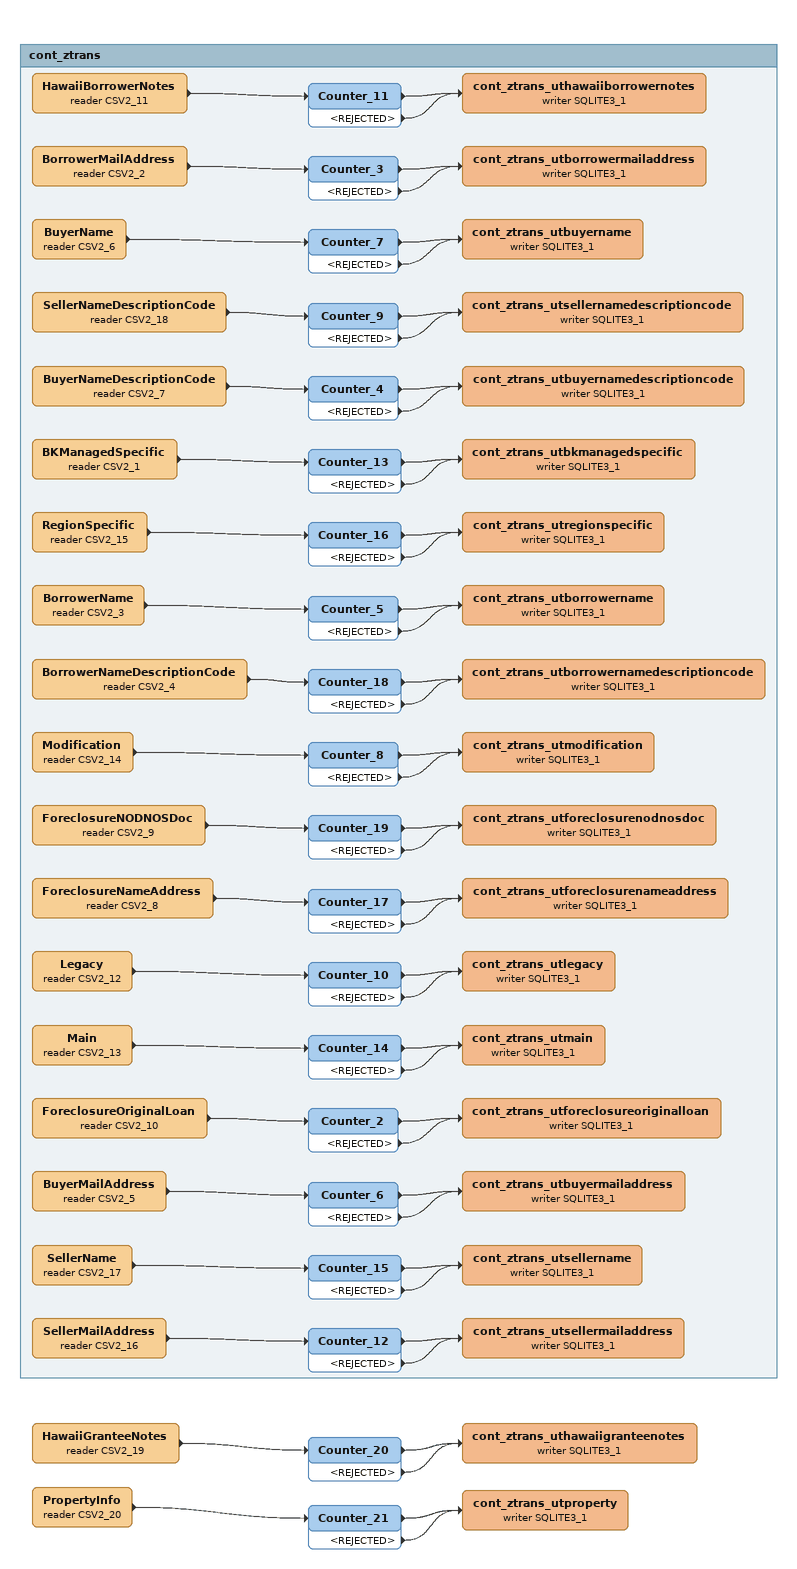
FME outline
PropertyInfo (reader CSV2_20)
    -> Counter_21
Counter_21
    -> cont_ztrans_utproperty (writer SQLITE3_1)
    <REJECTED> -> cont_ztrans_utproperty (writer SQLITE3_1)
cont_ztrans_utproperty (writer SQLITE3_1)
HawaiiGranteeNotes (reader CSV2_19)
    -> Counter_20
Counter_20
    -> cont_ztrans_uthawaiigranteenotes (writer SQLITE3_1)
    <REJECTED> -> cont_ztrans_uthawaiigranteenotes (writer SQLITE3_1)
cont_ztrans_uthawaiigranteenotes (writer SQLITE3_1)

Bookmark: cont_ztrans
HawaiiBorrowerNotes (reader CSV2_11)
    -> Counter_11
Counter_11
    -> cont_ztrans_uthawaiiborrowernotes (writer SQLITE3_1)
    <REJECTED> -> cont_ztrans_uthawaiiborrowernotes (writer SQLITE3_1)
cont_ztrans_uthawaiiborrowernotes (writer SQLITE3_1)
BorrowerMailAddress (reader CSV2_2)
    -> Counter_3
Counter_3
    -> cont_ztrans_utborrowermailaddress (writer SQLITE3_1)
    <REJECTED> -> cont_ztrans_utborrowermailaddress (writer SQLITE3_1)
cont_ztrans_utborrowermailaddress (writer SQLITE3_1)
BuyerName (reader CSV2_6)
    -> Counter_7
Counter_7
    -> cont_ztrans_utbuyername (writer SQLITE3_1)
    <REJECTED> -> cont_ztrans_utbuyername (writer SQLITE3_1)
cont_ztrans_utbuyername (writer SQLITE3_1)
SellerNameDescriptionCode (reader CSV2_18)
    -> Counter_9
Counter_9
    -> cont_ztrans_utsellernamedescriptioncode (writer SQLITE3_1)
    <REJECTED> -> cont_ztrans_utsellernamedescriptioncode (writer SQLITE3_1)
cont_ztrans_utsellernamedescriptioncode (writer SQLITE3_1)
BuyerNameDescriptionCode (reader CSV2_7)
    -> Counter_4
Counter_4
    -> cont_ztrans_utbuyernamedescriptioncode (writer SQLITE3_1)
    <REJECTED> -> cont_ztrans_utbuyernamedescriptioncode (writer SQLITE3_1)
cont_ztrans_utbuyernamedescriptioncode (writer SQLITE3_1)
BKManagedSpecific (reader CSV2_1)
    -> Counter_13
Counter_13
    -> cont_ztrans_utbkmanagedspecific (writer SQLITE3_1)
    <REJECTED> -> cont_ztrans_utbkmanagedspecific (writer SQLITE3_1)
cont_ztrans_utbkmanagedspecific (writer SQLITE3_1)
RegionSpecific (reader CSV2_15)
    -> Counter_16
Counter_16
    -> cont_ztrans_utregionspecific (writer SQLITE3_1)
    <REJECTED> -> cont_ztrans_utregionspecific (writer SQLITE3_1)
cont_ztrans_utregionspecific (writer SQLITE3_1)
BorrowerName (reader CSV2_3)
    -> Counter_5
Counter_5
    -> cont_ztrans_utborrowername (writer SQLITE3_1)
    <REJECTED> -> cont_ztrans_utborrowername (writer SQLITE3_1)
cont_ztrans_utborrowername (writer SQLITE3_1)
BorrowerNameDescriptionCode (reader CSV2_4)
    -> Counter_18
Counter_18
    -> cont_ztrans_utborrowernamedescriptioncode (writer SQLITE3_1)
    <REJECTED> -> cont_ztrans_utborrowernamedescriptioncode (writer SQLITE3_1)
cont_ztrans_utborrowernamedescriptioncode (writer SQLITE3_1)
Modification (reader CSV2_14)
    -> Counter_8
Counter_8
    -> cont_ztrans_utmodification (writer SQLITE3_1)
    <REJECTED> -> cont_ztrans_utmodification (writer SQLITE3_1)
cont_ztrans_utmodification (writer SQLITE3_1)
ForeclosureNODNOSDoc (reader CSV2_9)
    -> Counter_19
Counter_19
    -> cont_ztrans_utforeclosurenodnosdoc (writer SQLITE3_1)
    <REJECTED> -> cont_ztrans_utforeclosurenodnosdoc (writer SQLITE3_1)
cont_ztrans_utforeclosurenodnosdoc (writer SQLITE3_1)
ForeclosureNameAddress (reader CSV2_8)
    -> Counter_17
Counter_17
    -> cont_ztrans_utforeclosurenameaddress (writer SQLITE3_1)
    <REJECTED> -> cont_ztrans_utforeclosurenameaddress (writer SQLITE3_1)
cont_ztrans_utforeclosurenameaddress (writer SQLITE3_1)
Legacy (reader CSV2_12)
    -> Counter_10
Counter_10
    -> cont_ztrans_utlegacy (writer SQLITE3_1)
    <REJECTED> -> cont_ztrans_utlegacy (writer SQLITE3_1)
cont_ztrans_utlegacy (writer SQLITE3_1)
Main (reader CSV2_13)
    -> Counter_14
Counter_14
    -> cont_ztrans_utmain (writer SQLITE3_1)
    <REJECTED> -> cont_ztrans_utmain (writer SQLITE3_1)
cont_ztrans_utmain (writer SQLITE3_1)
ForeclosureOriginalLoan (reader CSV2_10)
    -> Counter_2
Counter_2
    -> cont_ztrans_utforeclosureoriginalloan (writer SQLITE3_1)
    <REJECTED> -> cont_ztrans_utforeclosureoriginalloan (writer SQLITE3_1)
cont_ztrans_utforeclosureoriginalloan (writer SQLITE3_1)
BuyerMailAddress (reader CSV2_5)
    -> Counter_6
Counter_6
    -> cont_ztrans_utbuyermailaddress (writer SQLITE3_1)
    <REJECTED> -> cont_ztrans_utbuyermailaddress (writer SQLITE3_1)
cont_ztrans_utbuyermailaddress (writer SQLITE3_1)
SellerName (reader CSV2_17)
    -> Counter_15
Counter_15
    -> cont_ztrans_utsellername (writer SQLITE3_1)
    <REJECTED> -> cont_ztrans_utsellername (writer SQLITE3_1)
cont_ztrans_utsellername (writer SQLITE3_1)
SellerMailAddress (reader CSV2_16)
    -> Counter_12
Counter_12
    -> cont_ztrans_utsellermailaddress (writer SQLITE3_1)
    <REJECTED> -> cont_ztrans_utsellermailaddress (writer SQLITE3_1)
cont_ztrans_utsellermailaddress (writer SQLITE3_1)
